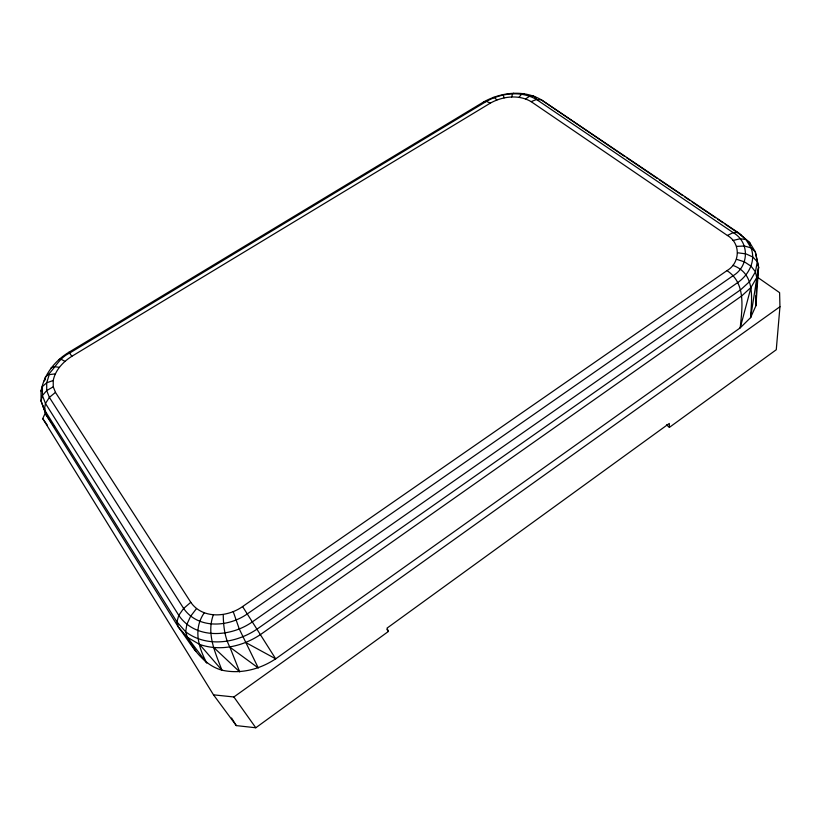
<?xml version="1.0" encoding="UTF-8"?>
<svg xmlns="http://www.w3.org/2000/svg" width="821" height="821" viewBox="0 0 821 821"><rect width="100%" height="100%" fill="white"/><g stroke="black" fill="none" stroke-linecap="round" stroke-linejoin="round"><path stroke-width="1.23" d="M41.06 391.165L41.05 400.997L46.171 415.005L178.373 627.09C190.739 643.295 200.724 664.22 221.906 670.172C240.666 674.369 259.877 669.31 275.692 658.832L740.224 327.846L750.579 317.635L755.936 305.71L758.583 267.205L755.289 251.749L749.696 242.616L737.925 232.446L541.316 99.813C523.675 89.448 500.902 92.28 483.59 101.968L68.943 352.24C54.761 360.799 43.924 374.633 41.06 391.165L42.425 386.527L46.694 382.781L53.211 380.523C55.315 370.035 63.104 361.845 71.879 356.273L490.291 103.148C502.534 96.283 518.656 94.251 531.125 101.64L727.406 235.483C740.953 243.119 740.275 263.1 726.975 270.622L242.585 606.555C227.355 617.443 202.489 619.178 190.79 602.306L55.459 392.376L53.262 386.835L53.211 380.523M732.804 265.368C755.72 273.434 751.697 298.239 750.579 317.635L758.583 267.205L755.289 251.749L751.051 247.891L745.94 239.516L737.925 232.446L733.163 232.63L727.406 235.483M737.74 252.796L745.981 253.884L752.857 257.024L757.28 261.714L755.453 271.823L756.726 277.601L755.936 305.71L755.854 295.796M757.567 277.303L779.601 292.656L779.95 306.736L776.266 349.746L669.392 427.372L666.498 424.888M756.49 287.104L756.746 284.62M757.403 278.401L758.583 267.205M213.306 614.95C206.348 633.935 215.287 652.623 221.906 670.172L199.513 644.362L187.342 637.27L178.373 627.09L176.926 621.897L44.355 409.669L41.05 400.997L42.425 395.537L42.425 386.527M756.726 277.601L750.999 287.412L740.224 327.846C742.071 308.275 746.361 283.317 726.975 270.622M511.647 96.95L512.612 93.789L513.72 93.235M669.392 427.372L669.3 423.431L387.04 628.127L388.446 631.421L255.793 727.765L236.294 725.6L213.511 694.843L42.733 418.618L45.689 412.132M204.183 612.918C193.089 629.112 198.323 647.01 206.769 663.029L187.342 637.27L185.679 631.801L176.926 621.897L178.773 615.34L183.647 608.443L190.79 602.306M45.555 378.861L44.313 380.872L45.412 377.085C54.237 370.189 58.558 358.069 69.641 353.071L486.463 101.363C501.467 92.968 521.212 90.495 536.513 99.495L733.163 232.63C749.86 241.969 749.193 266.589 732.814 275.887L247.46 613.79C228.7 627.254 197.953 629.358 183.647 608.443L49.373 397.395L46.715 390.56L46.694 382.781L49.25 374.622L55.274 373.873M196.496 608.597L190.636 616.232L186.829 624.401L185.679 631.801C206.769 647.831 236.622 643.192 257.332 628.907L740.84 289.618L749.86 281.367L755.453 271.823L751.143 266.291L744.473 261.868L736.468 259.272M518.985 97.299L521.602 94.199L524.085 93.717M750.999 287.412L741.763 295.899L260.76 634.366C243.016 646.353 220.131 651.71 199.513 644.362M55.459 392.376L49.373 397.395L45.473 403.48L44.355 409.669L46.171 415.005L51.159 422.158M213.511 694.843L233.882 696.967L779.95 306.736M525.625 98.889L529.75 96.139L533.486 95.954L536.287 98.315M53.262 386.835L46.715 390.56L42.425 395.537L45.473 403.48L178.773 615.34C195.234 639.682 230.937 637.332 252.652 621.661L737.699 282.578C748.649 275.025 756.1 261.068 751.051 247.891L744.462 246.002L736.54 246.392M51.128 367.839L54.186 366.607L59.276 367.336M531.125 101.64L536.513 99.495L541.316 99.813L624.329 156.206M733.009 240.491L740.07 238.757L745.94 239.516L749.696 242.616L750.25 245.089M483.59 101.968L486.463 101.363L490.291 103.148M59.153 359.372L61.144 359.27L64.941 361.343M492.805 97.504L494.458 97.494L496.818 99.977M233.226 611.655L239.28 628.989L245.869 642.576L275.692 658.832L242.585 606.555M626.444 157.632L657.2 178.383M659.314 179.82L682.651 195.562M684.765 196.989L690.071 200.57M692.185 201.997L715.522 217.739M717.636 219.176L722.942 222.758M725.056 224.184L740.963 234.919M223.23 614.529C223.404 625.643 224.605 637.188 229.89 647.153L258.307 667.996L245.869 642.576M214.045 647.748L239.711 671.906L229.89 647.153M68.943 352.24L71.879 356.273M503.068 94.528L504.094 97.863M386.896 629.43L388.446 631.421M43.534 407.103L45.052 409.156M233.882 696.967L255.793 727.765M42.733 418.618L47.156 424.898M52.585 424.211L54.73 427.279M189.702 641.55L195.819 651.33L187.342 637.27M231.563 717.975L236.294 725.6M42.774 406.067L44.765 409.299"/></g></svg>
